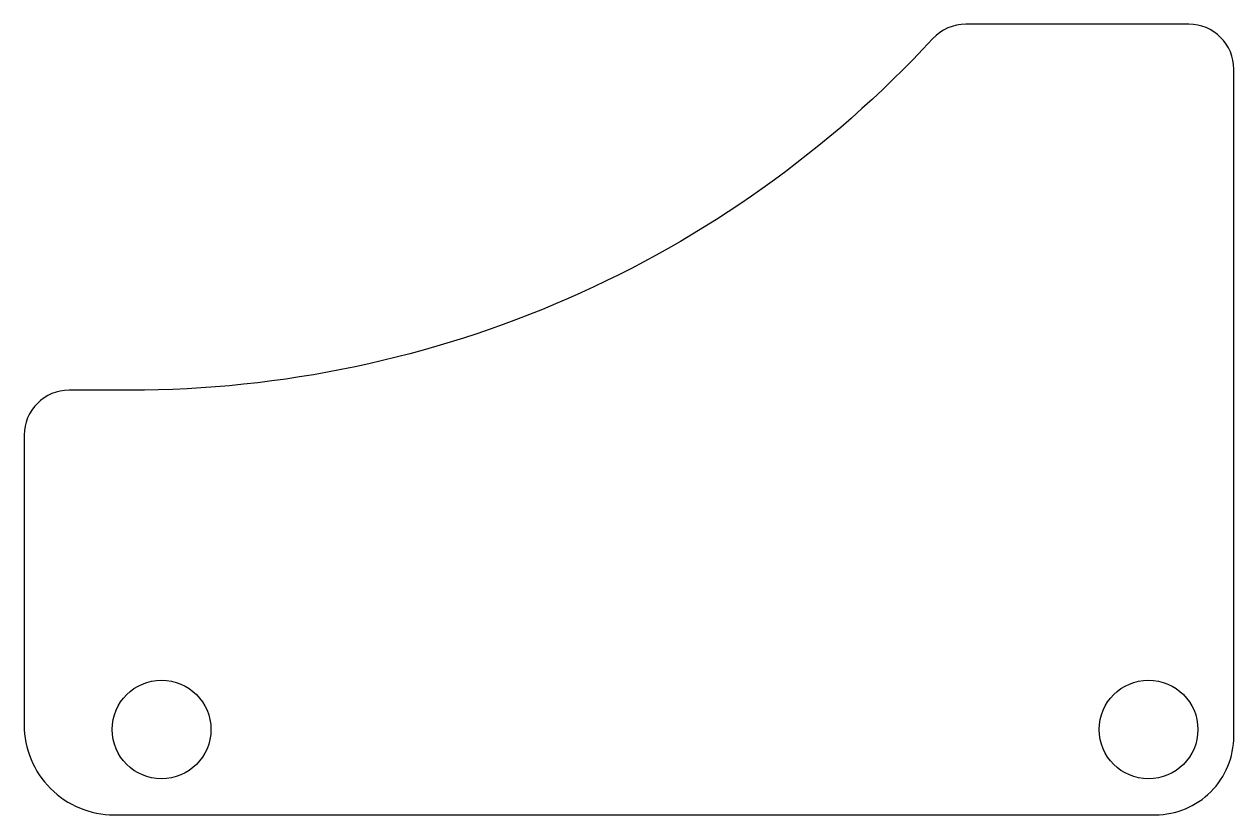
# Model space of a CAD drawing. Header units: millimetres. Extents: x 76.8 to 103.8, y -90.8 to -73.2.
import ezdxf

# ---------------------------------------------------------------- set-up
doc = ezdxf.new("R2010")
doc.units = ezdxf.units.MM
doc.layers.get('0').update_dxf_attribs({"linetype": 'CONTINUOUS'})

msp = doc.modelspace()

# ---------------------------------------------------------------- linework, layer by layer
msp.add_lwpolyline([(103.797, -74.197, 0.414214), (102.797, -73.197), (97.821, -73.197, 0.209311), (97.086, -73.518, -0.209311), (79.195, -81.351), (77.835, -81.351, 0.414214), (76.835, -82.351), (76.835, -88.81, 0.414214), (78.835, -90.81), (102.047, -90.81, 0.414214), (103.797, -89.06)], format="xyb", close=True)
for centre in [(79.897, -88.91), (101.897, -88.91)]:
    msp.add_circle(centre, 1.1)

doc.saveas('drawing.dxf')
